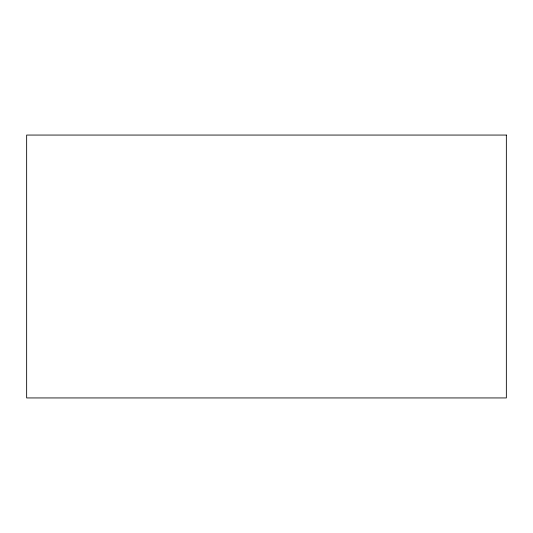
<?xml version="1.0" encoding="UTF-8"?>
<svg xmlns="http://www.w3.org/2000/svg" width="533" height="533" viewBox="0 0 533 533"><rect width="100%" height="100%" fill="white"/><g stroke="black" fill="none" stroke-linecap="round" stroke-linejoin="round"><path stroke-width="0.8" d="M506.35 135.062L26.65 135.062L26.65 397.938L506.35 397.938L506.35 135.062"/></g></svg>
